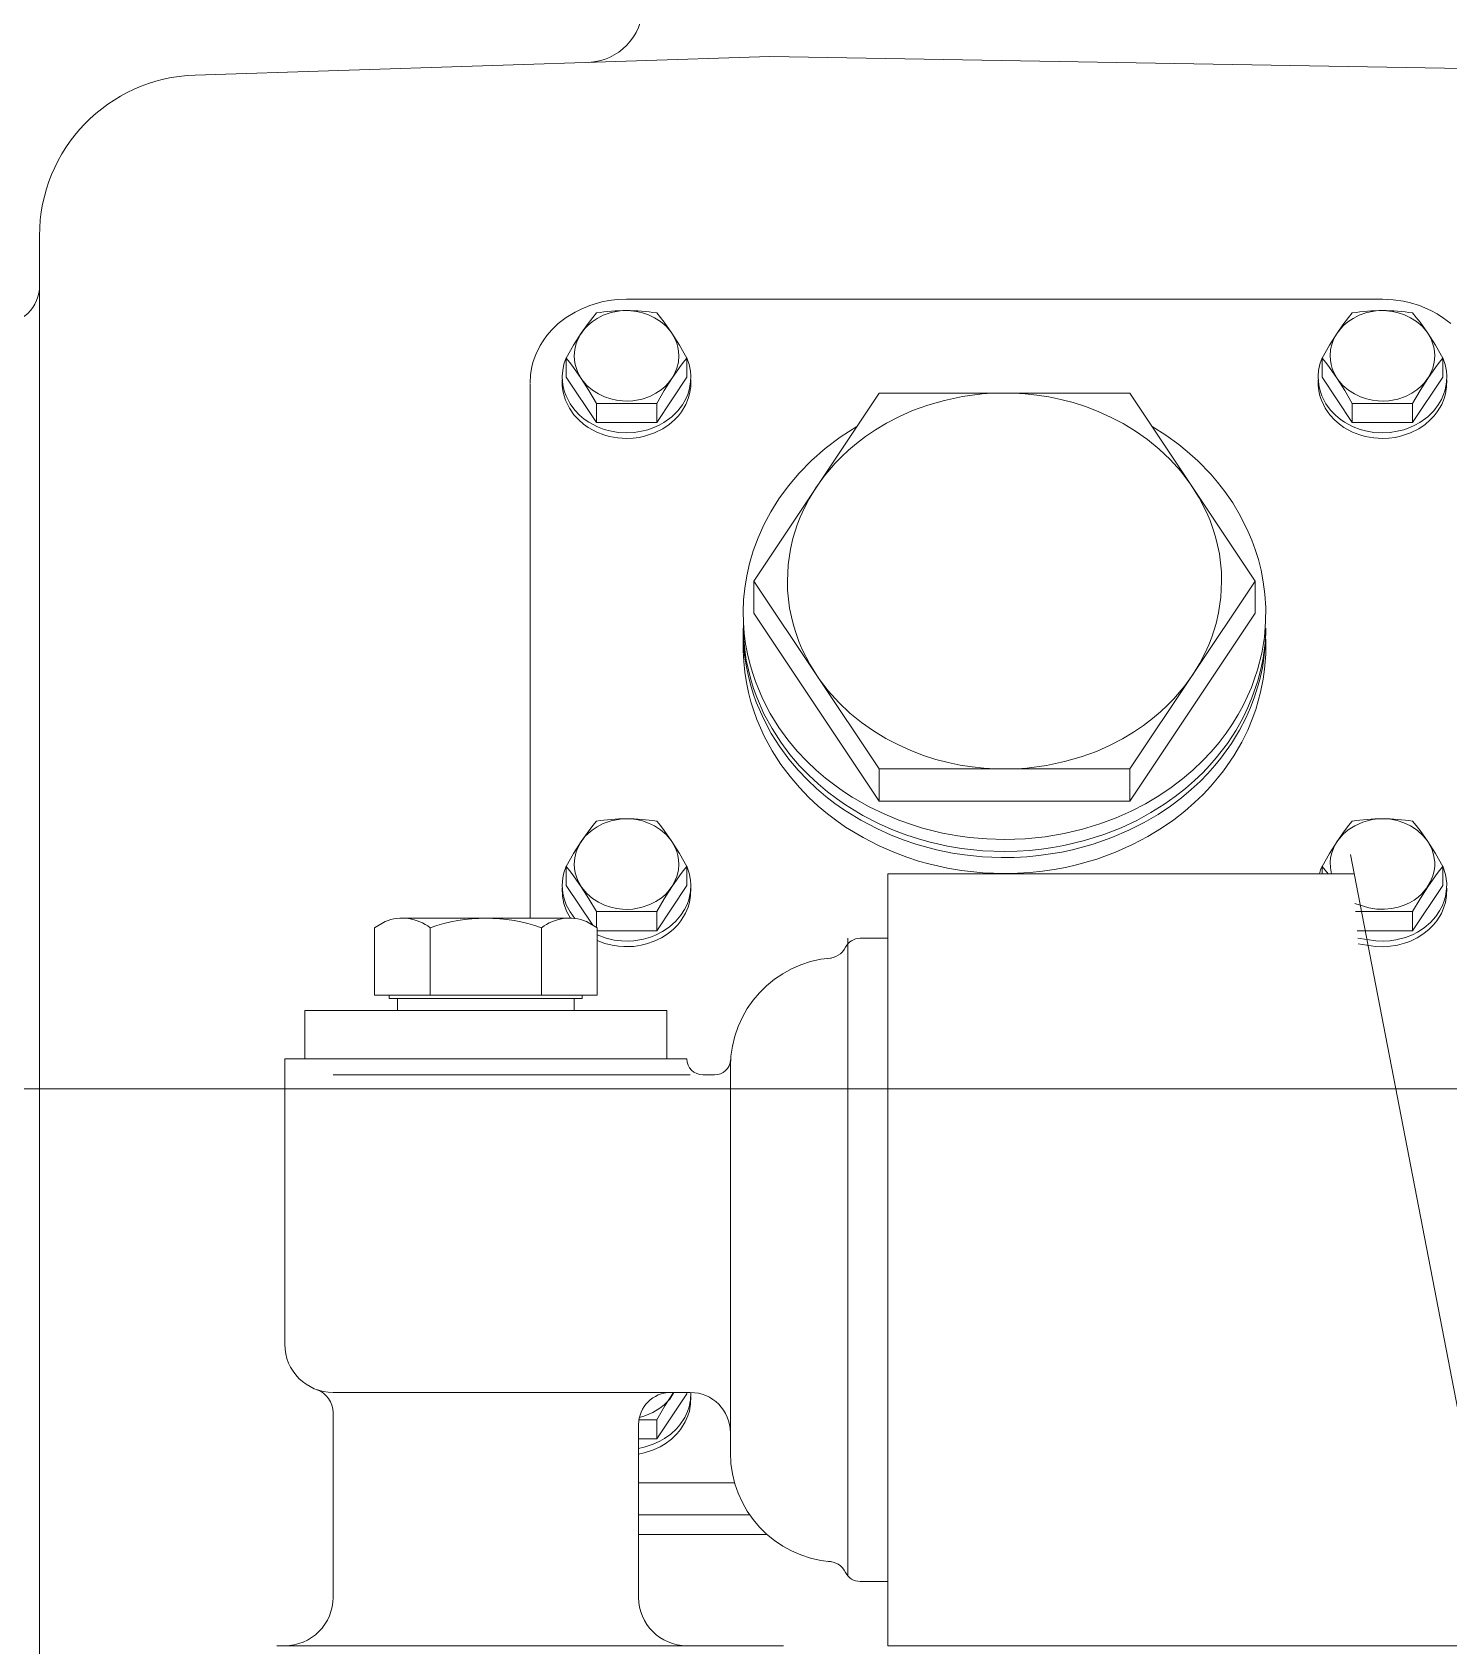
# Model space of a CAD drawing. Header units: millimetres. Extents: x 138823 to 235949, y -69097 to 9810.
# Drawn here: x 155384.2 to 155618, y -61336.2 to -61069.9 of the extents above; entities that cross this region are included whole.
import ezdxf

# ---------------------------------------------------------------- set-up
doc = ezdxf.new("R2010")
doc.units = ezdxf.units.MM
doc.layers.add('0 CASCO', color=7, linetype='Continuous')
doc.layers.add('18 MOTORES E GERADORES', color=14, linetype='Continuous')

msp = doc.modelspace()

# ---------------------------------------------------------------- linework, layer by layer
at = {"layer": '0 CASCO'}
msp.add_open_spline([(146126.82, -63082.43), (146215.2, -62795.19), (146379.47, -62261.32), (146662.98, -61525.14), (146952.93, -60892.1), (147256.1, -60339.25), (147575.41, -59852.68), (147907.4, -59416.74), (148141.96, -59149.6), (148256.81, -59018.8), (148433.31, -58947.24), (148727.39, -58828), (149267.37, -58647.62), (149866.81, -58474.54), (150582.08, -58311.64), (151284.25, -58193.33), (151973.43, -58111.08), (152654.36, -58054.75), (153543.21, -57999.79), (155031.62, -57935.04), (156745.07, -57864.17), (158569.82, -57805.45), (160341.66, -57766.36), (162120.51, -57748.95), (165904.25, -57749.27), (169966.48, -57750.37), (175373.8, -57746.84), (179241.25, -57811.37), (182508.18, -57806.12), (184198.21, -57821.16), (185099.59, -57853.67), (185777.92, -57894.45), (186463.78, -57957.95), (187165.87, -58051.15), (187764.5, -58157.33), (188457.23, -58303.85), (189171.48, -58483.36), (190011.86, -58727.13), (190763.31, -58970.47), (191465.34, -59223.25), (192112.93, -59490.62), (192717.78, -59794.93), (193303.42, -60159.33), (194045.73, -60703.56), (194777.19, -61289.72), (195509.51, -61831.95), (195966.55, -62134.88), (196376.02, -62363.42), (196709.38, -62514.02), (197110.89, -62645.03), (197514.32, -62741.27), (198015.82, -62842.38), (198542.47, -62935.23), (199173.55, -63014.6), (199598.12, -63056.87), (199854.89, -63082.43)], degree=3, knots=[0, 0, 0, 0, 901.347948, 1675.319997, 2364.677603, 2988.840142, 3564.913749, 4109.091785, 4631.178176, 4631.178176, 4631.178176, 5202.378251, 5582.891234, 6338.519578, 7073.266174, 7782.366384, 8473.718568, 9154.846991, 9831.879341, 11145.250803, 13624.165902, 14976.643804, 16622.243106, 18940.880075, 20313.267208, 27973.450232, 31127.646951, 36535.061714, 39576.620039, 40928.546533, 41604.908463, 42282.305172, 42966.969378, 43670.810001, 44406.445425, 44790.246915, 45794.849099, 46614.860763, 47415.011993, 48164.042526, 48852.838016, 49515.641376, 50192.856084, 50919.426916, 52275.645461, 53004.522816, 53652.759672, 53918.536496, 54410.868153, 54747.069908, 55184.163317, 55654.219696, 56281.932144, 56787.842028, 57561.948504, 57561.948504, 57561.948504, 57561.948504], dxfattribs=at)
at = {"layer": '18 MOTORES E GERADORES', "linetype": 'Continuous', "lineweight": 20}
for p, q in [((155505.94, -61073.86), (155411.12, -61076.92)), ((155732.48, -61077.81), (155505.94, -61073.86)), ((155385.43, -61352.79), (155385.43, -61103.45)), ((155480.75, -61113.99), (155479.4, -61114.16)), ((155482.31, -61113.92), (155480.75, -61113.99)), ((155607.06, -61113.92), (155482.31, -61113.92)), ((155608.82, -61114.01), (155607.06, -61113.92)), ((155610.56, -61114.26), (155608.82, -61114.01)), ((155473.81, -61116.06), (155472.37, -61116.94)), ((155474.82, -61115.54), (155473.81, -61116.06)), ((155476.24, -61114.96), (155474.82, -61115.54)), ((155478.23, -61114.38), (155476.24, -61114.96)), ((155477.33, -61116.18), (155476.72, -61116.92)), ((155478.48, -61116.57), (155477.45, -61117.1)), ((155479.4, -61114.16), (155478.23, -61114.38)), ((155479.75, -61116.13), (155478.48, -61116.57)), ((155481.28, -61115.85), (155479.75, -61116.13)), ((155482.11, -61115.8), (155481.28, -61115.85)), ((155483, -61115.82), (155482.11, -61115.8)), ((155483.94, -61115.93), (155483, -61115.82)), ((155484.92, -61116.15), (155483.94, -61115.93)), ((155485.93, -61116.49), (155484.92, -61116.15)), ((155486.94, -61116.97), (155485.93, -61116.49)), ((155487.9, -61116.92), (155487.29, -61116.18)), ((155602.08, -61116.18), (155601.47, -61116.92)), ((155603.23, -61116.57), (155602.2, -61117.1)), ((155604.5, -61116.13), (155603.23, -61116.57)), ((155606.03, -61115.85), (155604.5, -61116.13)), ((155606.86, -61115.8), (155606.03, -61115.85)), ((155607.75, -61115.82), (155606.86, -61115.8)), ((155608.69, -61115.93), (155607.75, -61115.82)), ((155609.67, -61116.15), (155608.69, -61115.93)), ((155610.68, -61116.49), (155609.67, -61116.15)), ((155611.7, -61114.52), (155610.56, -61114.26)), ((155611.69, -61116.97), (155610.68, -61116.49)), ((155613.18, -61114.98), (155611.7, -61114.52)), ((155612.64, -61116.92), (155612.04, -61116.18)), ((155615.06, -61115.79), (155613.18, -61114.98)), ((155616.07, -61116.34), (155615.06, -61115.79)), ((155617.16, -61117.05), (155616.07, -61116.34)), ((155470, -61118.97), (155469.18, -61119.91)), ((155471.05, -61117.96), (155470, -61118.97)), ((155472.37, -61116.94), (155471.05, -61117.96)), ((155475.45, -61118.74), (155474.69, -61119.76)), ((155475.79, -61118.16), (155474.84, -61119.53)), ((155475.97, -61118.21), (155475.45, -61118.74)), ((155476.72, -61116.92), (155475.79, -61118.16)), ((155476.62, -61117.65), (155475.97, -61118.21)), ((155477.45, -61117.1), (155476.62, -61117.65)), ((155487.93, -61117.6), (155486.94, -61116.97)), ((155488.52, -61117.73), (155487.9, -61116.92)), ((155488.85, -61118.4), (155487.93, -61117.6)), ((155489.78, -61119.53), (155488.52, -61117.73)), ((155489.68, -61119.38), (155488.85, -61118.4)), ((155490.34, -61120.54), (155489.68, -61119.38)), ((155600.2, -61118.74), (155599.44, -61119.76)), ((155600.54, -61118.16), (155599.59, -61119.53)), ((155600.71, -61118.21), (155600.2, -61118.74)), ((155601.47, -61116.92), (155600.54, -61118.16)), ((155601.37, -61117.65), (155600.71, -61118.21)), ((155602.2, -61117.1), (155601.37, -61117.65)), ((155612.68, -61117.6), (155611.69, -61116.97)), ((155613.26, -61117.73), (155612.64, -61116.92)), ((155613.6, -61118.4), (155612.68, -61117.6)), ((155614.53, -61119.53), (155613.26, -61117.73)), ((155614.42, -61119.38), (155613.6, -61118.4)), ((155615.09, -61120.54), (155614.42, -61119.38)), ((155618.32, -61117.96), (155617.16, -61117.05)), ((155468.04, -61121.59), (155467.33, -61123.05)), ((155468.54, -61120.79), (155468.04, -61121.59)), ((155469.18, -61119.91), (155468.54, -61120.79)), ((155473.58, -61121.53), (155472.35, -61123.65)), ((155474.84, -61119.53), (155473.58, -61121.53)), ((155474.01, -61121.24), (155473.77, -61122.25)), ((155474.26, -61120.59), (155474.01, -61121.24)), ((155474.69, -61119.76), (155474.26, -61120.59)), ((155491.05, -61121.53), (155489.78, -61119.53)), ((155490.59, -61121.17), (155490.34, -61120.54)), ((155490.78, -61121.83), (155490.59, -61121.17)), ((155490.9, -61122.54), (155490.78, -61121.83)), ((155492.27, -61123.65), (155491.05, -61121.53)), ((155598.32, -61121.53), (155597.1, -61123.65)), ((155599.59, -61119.53), (155598.32, -61121.53)), ((155598.76, -61121.24), (155598.51, -61122.25)), ((155599, -61120.59), (155598.76, -61121.24)), ((155599.44, -61119.76), (155599, -61120.59)), ((155615.79, -61121.53), (155614.53, -61119.53)), ((155615.34, -61121.17), (155615.09, -61120.54)), ((155615.52, -61121.83), (155615.34, -61121.17)), ((155615.64, -61122.54), (155615.52, -61121.83)), ((155617.02, -61123.65), (155615.79, -61121.53)), ((155466.92, -61124.18), (155466.68, -61125.05)), ((155467.33, -61123.05), (155466.92, -61124.18)), ((155471.98, -61124.66), (155471.77, -61125.68)), ((155472.35, -61123.6), (155471.98, -61124.66)), ((155472.95, -61124.39), (155472.35, -61123.65)), ((155472.95, -61124.39), (155472.35, -61123.65)), ((155472.35, -61123.65), (155472.35, -61126.79)), ((155473.57, -61125.2), (155472.95, -61124.39)), ((155473.57, -61125.2), (155472.95, -61124.39)), ((155473.77, -61122.25), (155473.68, -61123.27)), ((155473.68, -61123.27), (155473.73, -61124)), ((155473.73, -61124), (155473.85, -61124.7)), ((155473.85, -61124.7), (155474.03, -61125.37)), ((155490.61, -61125.3), (155490.86, -61124.29)), ((155490.86, -61124.29), (155490.94, -61123.27)), ((155490.94, -61123.27), (155490.9, -61122.54)), ((155491.05, -61125.2), (155491.67, -61124.39)), ((155491.67, -61124.39), (155492.27, -61123.65)), ((155492.65, -61124.69), (155492.27, -61123.6)), ((155492.27, -61126.79), (155492.27, -61123.65)), ((155492.87, -61125.81), (155492.65, -61124.69)), ((155596.73, -61124.66), (155596.52, -61125.68)), ((155597.1, -61123.6), (155596.73, -61124.66)), ((155597.7, -61124.39), (155597.1, -61123.65)), ((155597.7, -61124.39), (155597.1, -61123.65)), ((155597.1, -61123.65), (155597.1, -61126.79)), ((155598.32, -61125.2), (155597.7, -61124.39)), ((155598.32, -61125.2), (155597.7, -61124.39)), ((155598.51, -61122.25), (155598.43, -61123.27)), ((155598.43, -61123.27), (155598.47, -61124)), ((155598.47, -61124), (155598.59, -61124.7)), ((155598.59, -61124.7), (155598.78, -61125.37)), ((155615.36, -61125.3), (155615.6, -61124.29)), ((155615.6, -61124.29), (155615.68, -61123.27)), ((155615.68, -61123.27), (155615.64, -61122.54)), ((155615.8, -61125.2), (155616.42, -61124.39)), ((155616.42, -61124.39), (155617.02, -61123.65)), ((155617.4, -61124.69), (155617.02, -61123.6)), ((155617.02, -61126.79), (155617.02, -61123.65)), ((155617.62, -61125.81), (155617.4, -61124.69)), ((155466.46, -61126.38), (155466.39, -61127.72)), ((155466.68, -61125.05), (155466.46, -61126.38)), ((155471.77, -61125.68), (155471.69, -61126.65)), ((155471.69, -61126.65), (155471.73, -61127.56)), ((155471.71, -61127.25), (155471.71, -61128.18)), ((155477.33, -61134.26), (155472.35, -61126.79)), ((155474.84, -61127.01), (155473.57, -61125.2)), ((155474.84, -61127.01), (155473.57, -61125.2)), ((155474.03, -61125.37), (155474.28, -61126)), ((155474.28, -61126), (155474.95, -61127.16)), ((155476.11, -61129.01), (155474.84, -61127.01)), ((155476.11, -61129.01), (155474.84, -61127.01)), ((155474.95, -61127.16), (155475.77, -61128.14)), ((155487.29, -61134.26), (155492.27, -61126.79)), ((155488.51, -61129.01), (155489.78, -61127.01)), ((155489.17, -61127.8), (155489.93, -61126.78)), ((155489.78, -61127.01), (155491.05, -61125.2)), ((155489.93, -61126.78), (155490.36, -61125.95)), ((155490.36, -61125.95), (155490.61, -61125.3)), ((155492.92, -61126.57), (155492.87, -61125.81)), ((155492.89, -61127.58), (155492.92, -61126.57)), ((155492.9, -61128.41), (155492.91, -61127.25)), ((155596.52, -61125.68), (155596.44, -61126.65)), ((155596.44, -61126.65), (155596.48, -61127.56)), ((155596.46, -61127.25), (155596.46, -61128.18)), ((155602.08, -61134.26), (155597.1, -61126.79)), ((155599.59, -61127.01), (155598.32, -61125.2)), ((155599.59, -61127.01), (155598.32, -61125.2)), ((155598.78, -61125.37), (155599.03, -61126)), ((155599.03, -61126), (155599.69, -61127.16)), ((155600.86, -61129.01), (155599.59, -61127.01)), ((155600.86, -61129.01), (155599.59, -61127.01)), ((155599.69, -61127.16), (155600.52, -61128.14)), ((155612.04, -61134.26), (155617.02, -61126.79)), ((155613.26, -61129.01), (155614.53, -61127.01)), ((155613.92, -61127.8), (155614.68, -61126.78)), ((155614.53, -61127.01), (155615.8, -61125.2)), ((155614.68, -61126.78), (155615.11, -61125.95)), ((155615.11, -61125.95), (155615.36, -61125.3)), ((155617.67, -61126.57), (155617.62, -61125.81)), ((155617.64, -61127.58), (155617.67, -61126.57)), ((155617.64, -61128.41), (155617.66, -61127.25)), ((155466.39, -61216.09), (155466.39, -61127.82)), ((155471.71, -61128.18), (155471.81, -61129.05)), ((155471.73, -61127.56), (155471.86, -61128.41)), ((155471.81, -61129.05), (155471.99, -61129.85)), ((155471.86, -61128.41), (155472.06, -61129.19)), ((155471.99, -61129.85), (155472.23, -61130.59)), ((155472.06, -61129.19), (155472.32, -61129.9)), ((155472.32, -61129.9), (155472.99, -61131.19)), ((155475.77, -61128.14), (155476.69, -61128.94)), ((155477.33, -61131.13), (155476.11, -61129.01)), ((155477.33, -61131.13), (155476.11, -61129.01)), ((155476.69, -61128.94), (155477.68, -61129.57)), ((155477.68, -61129.57), (155478.69, -61130.05)), ((155478.69, -61130.05), (155479.7, -61130.39)), ((155484.87, -61130.4), (155486.14, -61129.96)), ((155486.14, -61129.96), (155487.17, -61129.44)), ((155487.17, -61129.44), (155488, -61128.88)), ((155487.29, -61131.13), (155488.51, -61129.01)), ((155488, -61128.88), (155488.66, -61128.33)), ((155488.66, -61128.33), (155489.17, -61127.8)), ((155492.04, -61130.47), (155492.4, -61129.65)), ((155492.4, -61129.65), (155492.64, -61128.91)), ((155492.49, -61130.32), (155492.71, -61129.56)), ((155492.64, -61128.91), (155492.89, -61127.58)), ((155492.71, -61129.56), (155492.9, -61128.41)), ((155524, -61129.41), (155503.31, -61160.44)), ((155565.37, -61129.41), (155524, -61129.41)), ((155537.75, -61130), (155534.76, -61130.62)), ((155541, -61129.57), (155537.75, -61130)), ((155542.69, -61129.46), (155541, -61129.57)), ((155544.44, -61129.41), (155542.69, -61129.46)), ((155546.25, -61129.44), (155544.44, -61129.41)), ((155548.11, -61129.55), (155546.25, -61129.44)), ((155550.02, -61129.76), (155548.11, -61129.55)), ((155551.98, -61130.06), (155550.02, -61129.76)), ((155553.98, -61130.47), (155551.98, -61130.06)), ((155586.06, -61160.44), (155565.37, -61129.41)), ((155596.46, -61128.18), (155596.55, -61129.05)), ((155596.48, -61127.56), (155596.61, -61128.41)), ((155596.55, -61129.05), (155596.73, -61129.85)), ((155596.61, -61128.41), (155596.81, -61129.19)), ((155596.73, -61129.85), (155596.98, -61130.59)), ((155596.81, -61129.19), (155597.07, -61129.9)), ((155597.07, -61129.9), (155597.74, -61131.19)), ((155600.52, -61128.14), (155601.44, -61128.94)), ((155602.08, -61131.13), (155600.86, -61129.01)), ((155602.08, -61131.13), (155600.86, -61129.01)), ((155601.44, -61128.94), (155602.43, -61129.57)), ((155602.43, -61129.57), (155603.44, -61130.05)), ((155603.44, -61130.05), (155604.45, -61130.39)), ((155609.62, -61130.4), (155610.89, -61129.96)), ((155610.89, -61129.96), (155611.92, -61129.44)), ((155611.92, -61129.44), (155612.75, -61128.88)), ((155612.04, -61131.13), (155613.26, -61129.01)), ((155612.75, -61128.88), (155613.4, -61128.33)), ((155613.4, -61128.33), (155613.92, -61127.8)), ((155616.79, -61130.47), (155617.15, -61129.65)), ((155617.15, -61129.65), (155617.39, -61128.91)), ((155617.24, -61130.32), (155617.46, -61129.56)), ((155617.39, -61128.91), (155617.64, -61127.58)), ((155617.46, -61129.56), (155617.64, -61128.41)), ((155472.23, -61130.59), (155472.87, -61131.92)), ((155472.87, -61131.92), (155473.62, -61133)), ((155472.99, -61131.19), (155473.75, -61132.23)), ((155473.75, -61132.23), (155474.54, -61133.06)), ((155477.33, -61131.13), (155482.31, -61131.13)), ((155477.33, -61131.13), (155477.33, -61134.26)), ((155479.7, -61130.39), (155480.68, -61130.6)), ((155480.68, -61130.6), (155481.62, -61130.72)), ((155481.62, -61130.72), (155482.51, -61130.74)), ((155482.31, -61131.13), (155487.29, -61131.13)), ((155482.51, -61130.74), (155483.34, -61130.69)), ((155483.34, -61130.69), (155484.87, -61130.4)), ((155487.29, -61134.26), (155487.29, -61131.13)), ((155489.79, -61133.32), (155490.78, -61132.33)), ((155490.78, -61132.33), (155491.52, -61131.37)), ((155490.86, -61133.17), (155491.37, -61132.51)), ((155491.37, -61132.51), (155492.09, -61131.29)), ((155491.52, -61131.37), (155492.04, -61130.47)), ((155492.09, -61131.29), (155492.49, -61130.32)), ((155529.52, -61132.32), (155527.26, -61133.33)), ((155532.02, -61131.41), (155529.52, -61132.32)), ((155534.76, -61130.62), (155532.02, -61131.41)), ((155556, -61131), (155553.98, -61130.47)), ((155558.06, -61131.65), (155556, -61131)), ((155560.12, -61132.44), (155558.06, -61131.65)), ((155562.19, -61133.37), (155560.12, -61132.44)), ((155596.98, -61130.59), (155597.62, -61131.92)), ((155597.62, -61131.92), (155598.37, -61133)), ((155597.74, -61131.19), (155598.5, -61132.23)), ((155598.5, -61132.23), (155599.29, -61133.06)), ((155602.08, -61131.13), (155607.06, -61131.13)), ((155602.08, -61131.13), (155602.08, -61134.26)), ((155604.45, -61130.39), (155605.43, -61130.6)), ((155605.43, -61130.6), (155606.37, -61130.72)), ((155606.37, -61130.72), (155607.26, -61130.74)), ((155607.06, -61131.13), (155612.04, -61131.13)), ((155607.26, -61130.74), (155608.09, -61130.69)), ((155608.09, -61130.69), (155609.62, -61130.4)), ((155612.04, -61134.26), (155612.04, -61131.13)), ((155614.53, -61133.32), (155615.53, -61132.33)), ((155615.53, -61132.33), (155616.26, -61131.37)), ((155615.61, -61133.17), (155616.11, -61132.51)), ((155616.11, -61132.51), (155616.84, -61131.29)), ((155616.26, -61131.37), (155616.79, -61130.47)), ((155616.84, -61131.29), (155617.24, -61130.32)), ((155473.62, -61133), (155474.41, -61133.86)), ((155474.41, -61133.86), (155475.2, -61134.54)), ((155474.54, -61133.06), (155475.33, -61133.71)), ((155475.2, -61134.54), (155475.95, -61135.08)), ((155475.33, -61133.71), (155476.07, -61134.23)), ((155475.95, -61135.08), (155477.39, -61135.86)), ((155476.07, -61134.23), (155477.49, -61134.98)), ((155477.33, -61134.26), (155487.29, -61134.26)), ((155477.49, -61134.98), (155478.64, -61135.41)), ((155478.64, -61135.41), (155479.53, -61135.66)), ((155485.84, -61135.46), (155486.81, -61135.11)), ((155486.81, -61135.11), (155487.68, -61134.72)), ((155486.95, -61135.98), (155488.29, -61135.31)), ((155487.68, -61134.72), (155488.46, -61134.28)), ((155488.29, -61135.31), (155489.36, -61134.59)), ((155488.46, -61134.28), (155489.79, -61133.32)), ((155489.36, -61134.59), (155490.2, -61133.86)), ((155490.2, -61133.86), (155490.86, -61133.17)), ((155520.32, -61134.93), (155517.57, -61136.7)), ((155525.22, -61134.39), (155523.39, -61135.49)), ((155527.26, -61133.33), (155525.22, -61134.39)), ((155564.25, -61134.44), (155562.19, -61133.37)), ((155566.28, -61135.68), (155564.25, -61134.44)), ((155571.32, -61136.37), (155569.05, -61134.93)), ((155598.37, -61133), (155599.16, -61133.86)), ((155599.16, -61133.86), (155599.95, -61134.54)), ((155599.29, -61133.06), (155600.07, -61133.71)), ((155599.95, -61134.54), (155600.7, -61135.08)), ((155600.07, -61133.71), (155600.82, -61134.23)), ((155600.7, -61135.08), (155602.14, -61135.86)), ((155600.82, -61134.23), (155602.24, -61134.98)), ((155602.08, -61134.26), (155612.04, -61134.26)), ((155602.24, -61134.98), (155603.38, -61135.41)), ((155603.38, -61135.41), (155604.28, -61135.66)), ((155610.59, -61135.46), (155611.56, -61135.11)), ((155611.56, -61135.11), (155612.43, -61134.72)), ((155611.7, -61135.98), (155613.04, -61135.31)), ((155612.43, -61134.72), (155613.21, -61134.28)), ((155613.04, -61135.31), (155614.11, -61134.59)), ((155613.21, -61134.28), (155614.53, -61133.32)), ((155614.11, -61134.59), (155614.95, -61133.86)), ((155614.95, -61133.86), (155615.61, -61133.17)), ((155477.39, -61135.86), (155478.56, -61136.32)), ((155478.56, -61136.32), (155479.47, -61136.57)), ((155479.47, -61136.57), (155480.88, -61136.83)), ((155479.53, -61135.66), (155480.91, -61135.9)), ((155480.88, -61136.83), (155482.31, -61136.91)), ((155480.91, -61135.9), (155482.31, -61135.98)), ((155482.31, -61135.98), (155483.58, -61135.91)), ((155482.31, -61136.91), (155483.38, -61136.86)), ((155483.38, -61136.86), (155484.38, -61136.73)), ((155483.58, -61135.91), (155484.76, -61135.73)), ((155484.38, -61136.73), (155485.3, -61136.54)), ((155484.76, -61135.73), (155485.84, -61135.46)), ((155485.3, -61136.54), (155486.95, -61135.98)), ((155517.57, -61136.7), (155515.07, -61138.59)), ((155520.27, -61137.73), (155518.96, -61138.84)), ((155521.74, -61136.61), (155520.27, -61137.73)), ((155523.39, -61135.49), (155521.74, -61136.61)), ((155568.27, -61137.08), (155566.28, -61135.68)), ((155570.2, -61138.65), (155568.27, -61137.08)), ((155573.47, -61137.93), (155571.32, -61136.37)), ((155574.84, -61139.04), (155573.47, -61137.93)), ((155602.14, -61135.86), (155603.31, -61136.32)), ((155603.31, -61136.32), (155604.22, -61136.57)), ((155604.22, -61136.57), (155605.62, -61136.83)), ((155604.28, -61135.66), (155605.66, -61135.9)), ((155605.62, -61136.83), (155607.06, -61136.91)), ((155605.66, -61135.9), (155607.06, -61135.98)), ((155607.06, -61135.98), (155608.33, -61135.91)), ((155607.06, -61136.91), (155608.13, -61136.86)), ((155608.13, -61136.86), (155609.13, -61136.73)), ((155608.33, -61135.91), (155609.51, -61135.73)), ((155609.13, -61136.73), (155610.05, -61136.54)), ((155609.51, -61135.73), (155610.59, -61135.46)), ((155610.05, -61136.54), (155611.7, -61135.98)), ((155512.82, -61140.57), (155510.81, -61142.63)), ((155515.07, -61138.59), (155512.82, -61140.57)), ((155517.79, -61139.94), (155516.75, -61141.01)), ((155518.96, -61138.84), (155517.79, -61139.94)), ((155572.04, -61140.4), (155570.2, -61138.65)), ((155573.77, -61142.32), (155572.04, -61140.4)), ((155576.57, -61140.59), (155574.84, -61139.04)), ((155578.71, -61142.8), (155576.57, -61140.59)), ((155510.81, -61142.63), (155509.02, -61144.74)), ((155514.95, -61143.12), (155513.55, -61145.08)), ((155516.75, -61141.01), (155514.95, -61143.12)), ((155575.38, -61144.43), (155573.77, -61142.32)), ((155579.85, -61144.12), (155578.71, -61142.8)), ((155509.02, -61144.74), (155507.46, -61146.88)), ((155513.55, -61145.08), (155512.47, -61146.85)), ((155576.82, -61146.71), (155575.38, -61144.43)), ((155581.06, -61145.68), (155579.85, -61144.12)), ((155582.34, -61147.53), (155581.06, -61145.68)), ((155507.46, -61146.88), (155506.11, -61149.03)), ((155511.63, -61148.45), (155510.99, -61149.89)), ((155512.47, -61146.85), (155511.63, -61148.45)), ((155578.07, -61149.16), (155576.82, -61146.71)), ((155583.64, -61149.71), (155582.34, -61147.53)), ((155504.97, -61151.19), (155504.01, -61153.33)), ((155506.11, -61149.03), (155504.97, -61151.19)), ((155510.49, -61151.16), (155509.78, -61153.43)), ((155510.99, -61149.89), (155510.49, -61151.16)), ((155578.61, -61150.45), (155578.07, -61149.16)), ((155579.09, -61151.77), (155578.61, -61150.45)), ((155584.92, -61152.3), (155583.64, -61149.71)), ((155504.01, -61153.33), (155503.22, -61155.46)), ((155509.78, -61153.43), (155509.37, -61155.17)), ((155579.51, -61153.13), (155579.09, -61151.77)), ((155579.86, -61154.52), (155579.51, -61153.13)), ((155585.51, -61153.71), (155584.92, -61152.3)), ((155586.07, -61155.23), (155585.51, -61153.71)), ((155503.22, -61155.46), (155502.61, -61157.55)), ((155509.37, -61155.17), (155508.98, -61157.79)), ((155580.14, -61155.96), (155579.86, -61154.52)), ((155580.35, -61157.42), (155580.14, -61155.96)), ((155586.58, -61156.88), (155586.07, -61155.23)), ((155502.61, -61157.55), (155502.14, -61159.6)), ((155508.98, -61157.79), (155508.85, -61160.44)), ((155580.47, -61158.92), (155580.35, -61157.42)), ((155580.52, -61160.44), (155580.47, -61158.92)), ((155587.03, -61158.65), (155586.58, -61156.88)), ((155587.4, -61160.57), (155587.03, -61158.65)), ((155501.82, -61161.61), (155501.63, -61163.56)), ((155502.14, -61159.6), (155501.82, -61161.61)), ((155503.31, -61160.44), (155524, -61191.47)), ((155503.31, -61160.44), (155503.31, -61165.75)), ((155508.85, -61160.44), (155508.9, -61161.96)), ((155508.9, -61161.96), (155509.02, -61163.46)), ((155565.37, -61191.47), (155586.06, -61160.44)), ((155580.39, -61163.09), (155580.52, -61160.44)), ((155586.06, -61165.75), (155586.06, -61160.44)), ((155587.66, -61162.62), (155587.4, -61160.57)), ((155501.63, -61163.56), (155501.56, -61165.46)), ((155509.02, -61163.46), (155509.23, -61164.92)), ((155579.99, -61165.71), (155580.39, -61163.09)), ((155587.8, -61164.83), (155587.66, -61162.62)), ((155501.56, -61165.46), (155501.59, -61167.31)), ((155501.59, -61167.24), (155501.56, -61169.11)), ((155501.59, -61167.31), (155501.73, -61169.09)), ((155503.31, -61165.75), (155524, -61196.78)), ((155509.23, -61164.92), (155509.51, -61166.36)), ((155509.51, -61166.36), (155509.86, -61167.75)), ((155565.37, -61196.78), (155586.06, -61165.75)), ((155579.59, -61167.45), (155579.99, -61165.71)), ((155587.57, -61169.69), (155587.78, -61167.18)), ((155587.78, -61167.18), (155587.8, -61164.83)), ((155501.56, -61168.24), (155501.64, -61170.06)), ((155501.56, -61169.11), (155501.63, -61170.91)), ((155501.64, -61170.06), (155501.81, -61171.81)), ((155501.73, -61169.09), (155501.95, -61170.81)), ((155509.86, -61167.75), (155510.28, -61169.11)), ((155510.28, -61169.11), (155510.76, -61170.43)), ((155578.38, -61170.99), (155578.88, -61169.72)), ((155578.88, -61169.72), (155579.59, -61167.45)), ((155587.14, -61172.34), (155587.57, -61169.69)), ((155587.68, -61170.71), (155587.81, -61168.24)), ((155587.76, -61170.69), (155587.81, -61168.24)), ((155501.58, -61170.06), (155501.56, -61171.94)), ((155501.56, -61171.94), (155501.64, -61173.75)), ((155501.63, -61170.91), (155501.79, -61172.65)), ((155501.79, -61172.65), (155502.04, -61174.34)), ((155501.81, -61171.81), (155502.07, -61173.5)), ((155501.95, -61170.81), (155502.26, -61172.46)), ((155502.26, -61172.46), (155502.63, -61174.05)), ((155510.76, -61170.43), (155511.3, -61171.72)), ((155511.3, -61171.72), (155512.55, -61174.17)), ((155576.9, -61174.03), (155577.74, -61172.43)), ((155577.74, -61172.43), (155578.38, -61170.99)), ((155586.43, -61175.13), (155587.14, -61172.34)), ((155587.36, -61173.17), (155587.68, -61170.71)), ((155587.51, -61173.14), (155587.76, -61170.69)), ((155587.61, -61175), (155587.8, -61172.53)), ((155587.8, -61172.53), (155587.79, -61170.06)), ((155501.64, -61173.75), (155501.82, -61175.5)), ((155502.04, -61174.34), (155502.37, -61175.95)), ((155502.07, -61173.5), (155502.41, -61175.13)), ((155502.41, -61175.13), (155502.81, -61176.69)), ((155502.63, -61174.05), (155503.07, -61175.57)), ((155512.55, -61174.17), (155513.99, -61176.46)), ((155575.82, -61175.81), (155576.9, -61174.03)), ((155585.97, -61176.55), (155586.43, -61175.13)), ((155586.49, -61176.94), (155587.04, -61174.8)), ((155586.77, -61176.91), (155587.25, -61174.77)), ((155587.04, -61174.8), (155587.36, -61173.17)), ((155587.25, -61174.77), (155587.51, -61173.14)), ((155587.39, -61176.64), (155587.61, -61175)), ((155501.82, -61175.5), (155502.08, -61177.19)), ((155502.08, -61177.19), (155502.42, -61178.82)), ((155502.37, -61175.95), (155502.76, -61177.51)), ((155502.76, -61177.51), (155503.21, -61179)), ((155502.81, -61176.69), (155503.28, -61178.19)), ((155503.07, -61175.57), (155503.57, -61177.03)), ((155503.57, -61177.03), (155504.73, -61179.81)), ((155513.99, -61176.46), (155515.6, -61178.56)), ((155572.62, -61179.87), (155574.42, -61177.76)), ((155574.42, -61177.76), (155575.82, -61175.81)), ((155584.8, -61179.47), (155585.43, -61178)), ((155585.43, -61178), (155585.97, -61176.55)), ((155585.52, -61179.75), (155586.49, -61176.94)), ((155585.9, -61179.73), (155586.77, -61176.91)), ((155586.96, -61178.81), (155587.39, -61176.64)), ((155502.42, -61178.82), (155502.82, -61180.38)), ((155502.82, -61180.38), (155503.29, -61181.88)), ((155503.21, -61179), (155503.72, -61180.43)), ((155503.28, -61178.19), (155503.79, -61179.62)), ((155503.72, -61180.43), (155504.89, -61183.13)), ((155503.79, -61179.62), (155504.99, -61182.34)), ((155504.73, -61179.81), (155506.04, -61182.33)), ((155515.6, -61178.56), (155517.33, -61180.48)), ((155517.33, -61180.48), (155519.17, -61182.23)), ((155571.58, -61180.94), (155572.62, -61179.87)), ((155584.07, -61180.97), (155584.8, -61179.47)), ((155584.86, -61181.33), (155585.52, -61179.75)), ((155585.3, -61181.31), (155585.9, -61179.73)), ((155586.16, -61181.65), (155586.96, -61178.81)), ((155503.29, -61181.88), (155503.81, -61183.31)), ((155503.81, -61183.31), (155505, -61186.03)), ((155504.89, -61183.13), (155506.2, -61185.6)), ((155504.99, -61182.34), (155506.32, -61184.81)), ((155506.04, -61182.33), (155507.46, -61184.61)), ((155519.17, -61182.23), (155521.1, -61183.8)), ((155567.63, -61184.28), (155569.1, -61183.15)), ((155569.1, -61183.15), (155570.41, -61182.04)), ((155570.41, -61182.04), (155571.58, -61180.94)), ((155582.31, -61184.01), (155583.24, -61182.48)), ((155582.9, -61185.06), (155584, -61183.1)), ((155583.24, -61182.48), (155584.07, -61180.97)), ((155583.47, -61185.07), (155584.5, -61183.09)), ((155584, -61183.1), (155584.86, -61181.33)), ((155584.5, -61183.09), (155585.3, -61181.31)), ((155584.83, -61185.05), (155585.58, -61183.25)), ((155585.58, -61183.25), (155586.16, -61181.65)), ((155505, -61186.03), (155506.34, -61188.49)), ((155506.2, -61185.6), (155507.61, -61187.83)), ((155506.32, -61184.81), (155507.76, -61187.05)), ((155507.46, -61184.61), (155508.95, -61186.67)), ((155521.1, -61183.8), (155523.09, -61185.2)), ((155523.09, -61185.2), (155525.12, -61186.44)), ((155564.15, -61186.49), (155565.98, -61185.39)), ((155565.98, -61185.39), (155567.63, -61184.28)), ((155580.09, -61187.08), (155581.26, -61185.55)), ((155581.26, -61185.55), (155582.31, -61184.01)), ((155581.47, -61187.24), (155582.9, -61185.06)), ((155582.13, -61187.27), (155583.47, -61185.07)), ((155583.83, -61187.06), (155584.83, -61185.05)), ((155506.34, -61188.49), (155507.78, -61190.72)), ((155507.61, -61187.83), (155509.09, -61189.83)), ((155507.76, -61187.05), (155509.27, -61189.06)), ((155508.95, -61186.67), (155510.49, -61188.52)), ((155510.49, -61188.52), (155512.05, -61190.17)), ((155525.12, -61186.44), (155527.18, -61187.51)), ((155527.18, -61187.51), (155529.24, -61188.44)), ((155529.24, -61188.44), (155531.31, -61189.23)), ((155557.35, -61189.47), (155559.85, -61188.56)), ((155559.85, -61188.56), (155562.11, -61187.56)), ((155562.11, -61187.56), (155564.15, -61186.49)), ((155577.35, -61190.14), (155578.79, -61188.62)), ((155578.79, -61188.62), (155580.09, -61187.08)), ((155579.64, -61189.62), (155581.47, -61187.24)), ((155580.4, -61189.68), (155582.13, -61187.27)), ((155582.54, -61189.3), (155583.83, -61187.06)), ((155507.78, -61190.72), (155509.29, -61192.73)), ((155509.09, -61189.83), (155510.61, -61191.64)), ((155509.27, -61189.06), (155510.82, -61190.87)), ((155510.82, -61190.87), (155512.38, -61192.48)), ((155512.05, -61190.17), (155513.61, -61191.65)), ((155531.31, -61189.23), (155533.36, -61189.88)), ((155533.36, -61189.88), (155535.39, -61190.41)), ((155535.39, -61190.41), (155537.39, -61190.82)), ((155537.39, -61190.82), (155539.35, -61191.13)), ((155539.35, -61191.13), (155541.26, -61191.33)), ((155541.26, -61191.33), (155543.12, -61191.44)), ((155546.68, -61191.42), (155548.37, -61191.31)), ((155548.37, -61191.31), (155551.62, -61190.89)), ((155551.62, -61190.89), (155554.61, -61190.26)), ((155554.61, -61190.26), (155557.35, -61189.47)), ((155575.78, -61191.64), (155577.35, -61190.14)), ((155577.39, -61192.09), (155578.58, -61190.84)), ((155578.25, -61192.2), (155579.39, -61190.92)), ((155578.58, -61190.84), (155579.64, -61189.62)), ((155579.39, -61190.92), (155580.4, -61189.68)), ((155580.85, -61191.75), (155582.54, -61189.3)), ((155509.29, -61192.73), (155510.84, -61194.54)), ((155510.61, -61191.64), (155512.15, -61193.26)), ((155512.15, -61193.26), (155513.68, -61194.7)), ((155512.38, -61192.48), (155513.93, -61193.93)), ((155513.61, -61191.65), (155515.15, -61192.97)), ((155513.93, -61193.93), (155515.47, -61195.22)), ((155515.15, -61192.97), (155516.67, -61194.15)), ((155524, -61191.47), (155565.37, -61191.47)), ((155524, -61191.47), (155524, -61196.78)), ((155543.12, -61191.44), (155544.93, -61191.47)), ((155544.93, -61191.47), (155546.68, -61191.42)), ((155565.37, -61191.47), (155565.37, -61196.78)), ((155572.18, -61194.53), (155574.06, -61193.1)), ((155574.06, -61193.1), (155575.78, -61191.64)), ((155574.54, -61194.7), (155576.04, -61193.38)), ((155575.51, -61194.86), (155576.96, -61193.51)), ((155576.04, -61193.38), (155577.39, -61192.09)), ((155576.96, -61193.51), (155578.25, -61192.2)), ((155578.74, -61194.31), (155579.86, -61193.01)), ((155579.86, -61193.01), (155580.85, -61191.75)), ((155510.84, -61194.54), (155512.4, -61196.15)), ((155512.4, -61196.15), (155513.95, -61197.6)), ((155513.68, -61194.7), (155515.2, -61196)), ((155515.2, -61196), (155516.68, -61197.15)), ((155515.47, -61195.22), (155516.98, -61196.37)), ((155516.67, -61194.15), (155518.14, -61195.19)), ((155516.98, -61196.37), (155518.44, -61197.38)), ((155518.14, -61195.19), (155519.57, -61196.12)), ((155519.57, -61196.12), (155522.37, -61197.71)), ((155567.96, -61197.2), (155570.15, -61195.9)), ((155570.15, -61195.9), (155572.18, -61194.53)), ((155570.97, -61197.36), (155572.85, -61196.03)), ((155572.06, -61197.6), (155573.89, -61196.22)), ((155572.85, -61196.03), (155574.54, -61194.7)), ((155573.89, -61196.22), (155575.51, -61194.86)), ((155576.04, -61197.03), (155577.47, -61195.66)), ((155577.47, -61195.66), (155578.74, -61194.31)), ((155513.95, -61197.6), (155515.49, -61198.88)), ((155515.49, -61198.88), (155517, -61200.03)), ((155516.68, -61197.15), (155518.13, -61198.17)), ((155518.13, -61198.17), (155520.98, -61199.94)), ((155518.44, -61197.38), (155521.33, -61199.14)), ((155521.33, -61199.14), (155523.98, -61200.51)), ((155522.37, -61197.71), (155524.93, -61198.95)), ((155524, -61196.78), (155565.37, -61196.78)), ((155524.93, -61198.95), (155527.24, -61199.91)), ((155563.09, -61199.53), (155565.6, -61198.41)), ((155565.6, -61198.41), (155567.96, -61197.2)), ((155566.52, -61199.95), (155568.86, -61198.67)), ((155567.75, -61200.3), (155570.02, -61198.96)), ((155568.86, -61198.67), (155570.97, -61197.36)), ((155570.02, -61198.96), (155572.06, -61197.6)), ((155572.63, -61199.84), (155574.44, -61198.43)), ((155574.44, -61198.43), (155576.04, -61197.03)), ((155476.72, -61200.82), (155475.79, -61202.06)), ((155476.62, -61201.55), (155475.97, -61202.11)), ((155477.45, -61201), (155476.62, -61201.55)), ((155477.33, -61200.08), (155476.72, -61200.82)), ((155478.48, -61200.47), (155477.45, -61201)), ((155479.75, -61200.03), (155478.48, -61200.47)), ((155481.28, -61199.75), (155479.75, -61200.03)), ((155482.11, -61199.7), (155481.28, -61199.75)), ((155483, -61199.72), (155482.11, -61199.7)), ((155483.94, -61199.83), (155483, -61199.72)), ((155484.92, -61200.05), (155483.94, -61199.83)), ((155485.93, -61200.39), (155484.92, -61200.05)), ((155486.94, -61200.87), (155485.93, -61200.39)), ((155487.93, -61201.5), (155486.94, -61200.87)), ((155487.9, -61200.82), (155487.29, -61200.08)), ((155488.52, -61201.63), (155487.9, -61200.82)), ((155488.85, -61202.3), (155487.93, -61201.5)), ((155489.78, -61203.43), (155488.52, -61201.63)), ((155517, -61200.03), (155518.46, -61201.05)), ((155518.46, -61201.05), (155521.34, -61202.8)), ((155520.98, -61199.94), (155523.6, -61201.32)), ((155523.6, -61201.32), (155525.98, -61202.39)), ((155523.98, -61200.51), (155526.39, -61201.56)), ((155526.39, -61201.56), (155528.55, -61202.38)), ((155527.24, -61199.91), (155529.32, -61200.65)), ((155529.32, -61200.65), (155531.17, -61201.22)), ((155531.17, -61201.22), (155534.47, -61202.04)), ((155554.55, -61202.11), (155557.56, -61201.4)), ((155557.56, -61201.4), (155560.4, -61200.53)), ((155560.4, -61200.53), (155563.09, -61199.53)), ((155561.06, -61202.29), (155563.93, -61201.17)), ((155562.42, -61202.78), (155565.22, -61201.58)), ((155563.93, -61201.17), (155566.52, -61199.95)), ((155565.22, -61201.58), (155567.75, -61200.3)), ((155568.35, -61202.62), (155570.61, -61201.24)), ((155570.61, -61201.24), (155572.63, -61199.84)), ((155601.47, -61200.82), (155600.54, -61202.06)), ((155601.42, -61201.52), (155600.59, -61202.23)), ((155602.48, -61200.84), (155601.42, -61201.52)), ((155602.08, -61200.08), (155601.47, -61200.82)), ((155603.83, -61200.24), (155602.48, -61200.84)), ((155604.6, -61200.01), (155603.83, -61200.24)), ((155605.43, -61199.83), (155604.6, -61200.01)), ((155606.35, -61199.72), (155605.43, -61199.83)), ((155607.33, -61199.7), (155606.35, -61199.72)), ((155608.37, -61199.78), (155607.33, -61199.7)), ((155609.46, -61199.99), (155608.37, -61199.78)), ((155610.58, -61200.35), (155609.46, -61199.99)), ((155611.7, -61200.87), (155610.58, -61200.35)), ((155612.78, -61201.58), (155611.7, -61200.87)), ((155612.64, -61200.82), (155612.04, -61200.08)), ((155613.26, -61201.63), (155612.64, -61200.82)), ((155613.78, -61202.48), (155612.78, -61201.58)), ((155614.53, -61203.43), (155613.26, -61201.63)), ((155474.84, -61203.43), (155473.58, -61205.43)), ((155474.26, -61204.49), (155474.01, -61205.14)), ((155474.69, -61203.66), (155474.26, -61204.49)), ((155475.45, -61202.64), (155474.69, -61203.66)), ((155475.79, -61202.06), (155474.84, -61203.43)), ((155475.97, -61202.11), (155475.45, -61202.64)), ((155489.68, -61203.28), (155488.85, -61202.3)), ((155490.34, -61204.43), (155489.68, -61203.28)), ((155491.05, -61205.43), (155489.78, -61203.43)), ((155490.59, -61205.07), (155490.34, -61204.43)), ((155521.34, -61202.8), (155523.99, -61204.16)), ((155523.99, -61204.16), (155526.4, -61205.22)), ((155525.98, -61202.39), (155528.12, -61203.22)), ((155528.12, -61203.22), (155530.03, -61203.87)), ((155528.55, -61202.38), (155530.49, -61203.01)), ((155530.03, -61203.87), (155533.46, -61204.8)), ((155530.49, -61203.01), (155532.21, -61203.49)), ((155532.21, -61203.49), (155535.27, -61204.19)), ((155534.47, -61202.04), (155536.99, -61202.5)), ((155535.27, -61204.19), (155537.6, -61204.58)), ((155536.99, -61202.5), (155538.9, -61202.76)), ((155537.6, -61204.58), (155541.13, -61204.96)), ((155538.9, -61202.76), (155541.79, -61203.02)), ((155541.79, -61203.02), (155544.68, -61203.1)), ((155544.68, -61203.1), (155548.11, -61202.98)), ((155548.11, -61202.98), (155551.4, -61202.65)), ((155550.77, -61204.72), (155552.65, -61204.45)), ((155551.4, -61202.65), (155554.55, -61202.11)), ((155552.65, -61204.45), (155554.46, -61204.12)), ((155554.46, -61204.12), (155557.91, -61203.29)), ((155555.93, -61204.8), (155559.32, -61203.87)), ((155557.91, -61203.29), (155561.06, -61202.29)), ((155559.32, -61203.87), (155562.42, -61202.78)), ((155563.03, -61205.19), (155565.83, -61203.95)), ((155565.83, -61203.95), (155568.35, -61202.62)), ((155599.59, -61203.43), (155598.32, -61205.43)), ((155599.15, -61204.18), (155598.71, -61205.29)), ((155599.5, -61203.57), (155599.15, -61204.18)), ((155599.96, -61202.92), (155599.5, -61203.57)), ((155600.54, -61202.06), (155599.59, -61203.43)), ((155600.59, -61202.23), (155599.96, -61202.92)), ((155614.44, -61203.3), (155613.78, -61202.48)), ((155614.96, -61204.18), (155614.44, -61203.3)), ((155615.79, -61205.43), (155614.53, -61203.43)), ((155615.24, -61204.8), (155614.96, -61204.18)), ((155473.58, -61205.43), (155472.35, -61207.55)), ((155473.77, -61206.15), (155473.68, -61207.17)), ((155473.68, -61207.17), (155473.73, -61207.9)), ((155474.01, -61205.14), (155473.77, -61206.15)), ((155490.78, -61205.73), (155490.59, -61205.07)), ((155490.9, -61206.44), (155490.78, -61205.73)), ((155490.86, -61208.19), (155490.94, -61207.17)), ((155490.94, -61207.17), (155490.9, -61206.44)), ((155492.27, -61207.55), (155491.05, -61205.43)), ((155526.4, -61205.22), (155528.56, -61206.03)), ((155528.56, -61206.03), (155530.5, -61206.66)), ((155530.5, -61206.66), (155532.22, -61207.15)), ((155532.22, -61207.15), (155535.27, -61207.84)), ((155533.46, -61204.8), (155536.08, -61205.34)), ((155536.08, -61205.34), (155538.07, -61205.65)), ((155538.07, -61205.65), (155541.08, -61205.96)), ((155541.08, -61205.96), (155544.11, -61206.08)), ((155541.13, -61204.96), (155544.69, -61205.09)), ((155544.11, -61206.08), (155546.26, -61206.06)), ((155544.69, -61205.09), (155546.78, -61205.05)), ((155546.26, -61206.06), (155548.35, -61205.95)), ((155546.78, -61205.05), (155548.81, -61204.92)), ((155548.35, -61205.95), (155550.35, -61205.76)), ((155548.81, -61204.92), (155550.77, -61204.72)), ((155550.35, -61205.76), (155552.29, -61205.5)), ((155552.29, -61205.5), (155554.15, -61205.18)), ((155554.15, -61205.18), (155555.93, -61204.8)), ((155554.76, -61207.71), (155556.55, -61207.3)), ((155556.55, -61207.3), (155559.94, -61206.33)), ((155559.94, -61206.33), (155563.03, -61205.19)), ((155598.32, -61205.43), (155597.1, -61207.55)), ((155598.51, -61206.16), (155598.44, -61206.82)), ((155598.44, -61206.82), (155598.46, -61207.81)), ((155598.71, -61205.29), (155598.51, -61206.16)), ((155627.72, -61339.94), (155601.81, -61205.6)), ((155615.5, -61205.65), (155615.24, -61204.8)), ((155615.68, -61206.82), (155615.5, -61205.65)), ((155615.68, -61207.49), (155615.68, -61206.82)), ((155617.02, -61207.55), (155615.79, -61205.43)), ((155471.79, -61209.43), (155471.69, -61210.71)), ((155471.97, -61208.59), (155471.79, -61209.43)), ((155472.35, -61207.5), (155471.97, -61208.59)), ((155472.95, -61208.29), (155472.35, -61207.55)), ((155472.95, -61208.29), (155472.35, -61207.55)), ((155472.35, -61207.55), (155472.35, -61210.69)), ((155473.57, -61209.1), (155472.95, -61208.29)), ((155473.57, -61209.1), (155472.95, -61208.29)), ((155474.84, -61210.91), (155473.57, -61209.1)), ((155474.84, -61210.91), (155473.57, -61209.1)), ((155473.73, -61207.9), (155473.85, -61208.6)), ((155473.85, -61208.6), (155474.03, -61209.27)), ((155474.03, -61209.27), (155474.28, -61209.9)), ((155474.28, -61209.9), (155474.95, -61211.06)), ((155489.78, -61210.91), (155491.05, -61209.1)), ((155489.93, -61210.67), (155490.36, -61209.84)), ((155490.36, -61209.84), (155490.61, -61209.2)), ((155490.61, -61209.2), (155490.86, -61208.19)), ((155491.05, -61209.1), (155491.67, -61208.29)), ((155491.67, -61208.29), (155492.27, -61207.55)), ((155492.66, -61208.65), (155492.27, -61207.5)), ((155492.27, -61210.69), (155492.27, -61207.55)), ((155492.88, -61209.82), (155492.66, -61208.65)), ((155492.93, -61210.62), (155492.88, -61209.82)), ((155525.44, -61208.8), (155602.43, -61208.8)), ((155525.44, -61336.2), (155525.44, -61208.8)), ((155525.44, -61336.2), (155525.44, -61208.8)), ((155535.27, -61207.84), (155537.6, -61208.23)), ((155537.6, -61208.23), (155541.13, -61208.61)), ((155541.13, -61208.61), (155544.68, -61208.74)), ((155544.68, -61208.74), (155546.85, -61208.69)), ((155546.85, -61208.69), (155548.94, -61208.56)), ((155548.94, -61208.56), (155550.96, -61208.34)), ((155550.96, -61208.34), (155552.9, -61208.06)), ((155552.9, -61208.06), (155554.76, -61207.71)), ((155596.86, -61208.14), (155596.67, -61208.8)), ((155597.1, -61207.5), (155596.86, -61208.14)), ((155597.59, -61208.15), (155597.1, -61207.55)), ((155597.1, -61207.55), (155597.1, -61208.8)), ((155598.09, -61208.8), (155597.59, -61208.15)), ((155598.46, -61207.81), (155598.64, -61208.8)), ((155614.53, -61210.91), (155615.8, -61209.1)), ((155615.01, -61210.07), (155615.38, -61209.12)), ((155615.38, -61209.12), (155615.59, -61208.26)), ((155615.59, -61208.26), (155615.68, -61207.49)), ((155615.8, -61209.1), (155616.42, -61208.29)), ((155616.42, -61208.29), (155617.02, -61207.55)), ((155617.47, -61208.88), (155617.02, -61207.5)), ((155617.02, -61210.69), (155617.02, -61207.55)), ((155617.67, -61210.31), (155617.47, -61208.88)), ((155471.69, -61210.71), (155471.8, -61211.98)), ((155471.71, -61211.15), (155471.74, -61212.44)), ((155471.74, -61212.44), (155471.97, -61213.7)), ((155471.8, -61211.98), (155472.06, -61213.09)), ((155476.72, -61217.23), (155472.35, -61210.69)), ((155476.11, -61212.91), (155474.84, -61210.91)), ((155476.11, -61212.91), (155474.84, -61210.91)), ((155474.95, -61211.06), (155475.77, -61212.04)), ((155475.77, -61212.04), (155476.69, -61212.84)), ((155487.29, -61218.16), (155492.27, -61210.69)), ((155488, -61212.78), (155488.66, -61212.23)), ((155488.51, -61212.91), (155489.78, -61210.91)), ((155488.66, -61212.23), (155489.17, -61211.7)), ((155489.17, -61211.7), (155489.93, -61210.67)), ((155492.57, -61213.06), (155492.87, -61211.67)), ((155492.7, -61213.52), (155492.89, -61212.34)), ((155492.87, -61211.67), (155492.93, -61210.62)), ((155492.89, -61212.34), (155492.91, -61211.15)), ((155612.04, -61218.16), (155617.02, -61210.69)), ((155612.27, -61213.12), (155612.93, -61212.64)), ((155612.93, -61212.64), (155613.49, -61212.14)), ((155613.26, -61212.91), (155614.53, -61210.91)), ((155613.49, -61212.14), (155614.4, -61211.09)), ((155614.4, -61211.09), (155615.01, -61210.07)), ((155617.26, -61213.24), (155617.46, -61212.53)), ((155617.44, -61213.53), (155617.64, -61212.35)), ((155617.46, -61212.53), (155617.65, -61211.26)), ((155617.64, -61212.35), (155617.66, -61211.15)), ((155617.65, -61211.26), (155617.67, -61210.31)), ((155471.97, -61213.7), (155472.41, -61214.93)), ((155472.06, -61213.09), (155472.37, -61213.91)), ((155472.37, -61213.91), (155472.98, -61215.07)), ((155472.41, -61214.93), (155473.04, -61216.1)), ((155472.98, -61215.07), (155473.77, -61216.15)), ((155477.33, -61215.02), (155476.11, -61212.91)), ((155477.33, -61215.02), (155476.11, -61212.91)), ((155476.69, -61212.84), (155477.68, -61213.47)), ((155477.33, -61215.02), (155482.31, -61215.02)), ((155477.33, -61215.02), (155477.33, -61217.59)), ((155477.68, -61213.47), (155478.69, -61213.95)), ((155478.69, -61213.95), (155479.7, -61214.29)), ((155479.7, -61214.29), (155480.68, -61214.5)), ((155480.68, -61214.5), (155481.62, -61214.62)), ((155481.62, -61214.62), (155482.51, -61214.64)), ((155482.31, -61215.02), (155487.29, -61215.02)), ((155482.51, -61214.64), (155483.34, -61214.59)), ((155483.34, -61214.59), (155484.87, -61214.3)), ((155484.87, -61214.3), (155486.14, -61213.86)), ((155486.14, -61213.86), (155487.17, -61213.34)), ((155487.17, -61213.34), (155488, -61212.78)), ((155487.29, -61215.02), (155488.51, -61212.91)), ((155487.29, -61218.16), (155487.29, -61215.02)), ((155491.28, -61215.6), (155491.87, -61214.68)), ((155491.29, -61216.52), (155492.05, -61215.28)), ((155491.87, -61214.68), (155492.29, -61213.83)), ((155492.05, -61215.28), (155492.47, -61214.29)), ((155492.29, -61213.83), (155492.57, -61213.06)), ((155492.47, -61214.29), (155492.7, -61213.52)), ((155602.49, -61213.65), (155604.79, -61214.38)), ((155602.6, -61215.02), (155607.84, -61215.02)), ((155604.79, -61214.38), (155606.12, -61214.59)), ((155606.12, -61214.59), (155607.39, -61214.63)), ((155607.39, -61214.63), (155608.57, -61214.52)), ((155607.84, -61215.02), (155612.04, -61215.02)), ((155608.57, -61214.52), (155609.66, -61214.29)), ((155609.66, -61214.29), (155610.63, -61213.97)), ((155610.63, -61213.97), (155611.5, -61213.57)), ((155611.5, -61213.57), (155612.27, -61213.12)), ((155612.04, -61215.02), (155613.26, -61212.91)), ((155612.04, -61218.16), (155612.04, -61215.02)), ((155615.86, -61215.83), (155616.5, -61214.89)), ((155616.01, -61216.55), (155616.78, -61215.3)), ((155616.5, -61214.89), (155616.95, -61214.02)), ((155616.78, -61215.3), (155617.21, -61214.3)), ((155616.95, -61214.02), (155617.26, -61213.24)), ((155617.21, -61214.3), (155617.44, -61213.53)), ((155440.7, -61217.67), (155442.48, -61216.64)), ((155440.7, -61228.83), (155440.7, -61217.67)), ((155445.3, -61216.09), (155472.88, -61216.09)), ((155449.89, -61217.67), (155449.89, -61228.83)), ((155468.28, -61217.67), (155468.28, -61228.83)), ((155475.69, -61216.64), (155477.48, -61217.67)), ((155477.48, -61217.67), (155477.48, -61228.83)), ((155488.27, -61218.29), (155489.36, -61217.56)), ((155489.19, -61218.62), (155490.07, -61217.89)), ((155489.36, -61217.56), (155490.46, -61216.58)), ((155490.07, -61217.89), (155490.76, -61217.19)), ((155490.46, -61216.58), (155491.28, -61215.6)), ((155490.76, -61217.19), (155491.29, -61216.52)), ((155612.82, -61218.41), (155613.96, -61217.67)), ((155613.89, -61218.65), (155614.78, -61217.92)), ((155613.96, -61217.67), (155614.98, -61216.81)), ((155614.78, -61217.92), (155615.48, -61217.22)), ((155614.98, -61216.81), (155615.86, -61215.83)), ((155615.48, -61217.22), (155616.01, -61216.55)), ((155477.48, -61218.16), (155487.29, -61218.16)), ((155477.48, -61218.87), (155478.94, -61219.4)), ((155477.48, -61219.8), (155478.75, -61220.28)), ((155478.75, -61220.28), (155479.92, -61220.57)), ((155478.94, -61219.4), (155480.29, -61219.71)), ((155479.92, -61220.57), (155480.96, -61220.73)), ((155480.29, -61219.71), (155481.49, -61219.85)), ((155481.49, -61219.85), (155482.56, -61219.88)), ((155482.56, -61219.88), (155483.49, -61219.82)), ((155483.49, -61219.82), (155485.09, -61219.56)), ((155483.52, -61220.75), (155484.72, -61220.57)), ((155484.72, -61220.57), (155485.6, -61220.36)), ((155485.09, -61219.56), (155486.25, -61219.22)), ((155485.6, -61220.36), (155486.88, -61219.91)), ((155486.25, -61219.22), (155487.08, -61218.9)), ((155486.88, -61219.91), (155488.08, -61219.33)), ((155487.08, -61218.9), (155488.27, -61218.29)), ((155488.08, -61219.33), (155489.19, -61218.62)), ((155518.81, -61219.41), (155518.81, -61324.63)), ((155520.84, -61219.41), (155525.44, -61219.41)), ((155602.87, -61218.16), (155612.04, -61218.16)), ((155602.97, -61219.38), (155605.94, -61219.83)), ((155603.05, -61220.34), (155605.92, -61220.76)), ((155605.94, -61219.83), (155607.2, -61219.88)), ((155607.2, -61219.88), (155608.29, -61219.82)), ((155607.93, -61220.78), (155609.54, -61220.55)), ((155608.29, -61219.82), (155609.24, -61219.68)), ((155609.24, -61219.68), (155610.86, -61219.27)), ((155609.54, -61220.55), (155610.72, -61220.24)), ((155610.72, -61220.24), (155611.57, -61219.94)), ((155610.86, -61219.27), (155612.01, -61218.82)), ((155611.57, -61219.94), (155612.78, -61219.36)), ((155612.01, -61218.82), (155612.82, -61218.41)), ((155612.78, -61219.36), (155613.89, -61218.65)), ((155480.96, -61220.73), (155481.89, -61220.8)), ((155481.89, -61220.8), (155483.52, -61220.75)), ((155605.92, -61220.76), (155606.99, -61220.81)), ((155606.99, -61220.81), (155607.93, -61220.78)), ((155440.7, -61228.83), (155477.48, -61228.83)), ((155443.16, -61228.83), (155443.16, -61229.37)), ((155443.16, -61229.37), (155475.01, -61229.37)), ((155444.49, -61231.36), (155444.49, -61229.37)), ((155473.68, -61231.36), (155473.68, -61229.37)), ((155475.01, -61228.83), (155475.01, -61229.37)), ((155429.23, -61239.32), (155429.23, -61231.36)), ((155429.23, -61231.36), (155488.95, -61231.36)), ((155488.95, -61239.32), (155488.95, -61231.36)), ((155425.91, -61286.43), (155425.91, -61239.32)), ((155425.91, -61239.32), (155492.26, -61239.32)), ((155499.45, -61240.65), (155499.45, -61304.35)), ((155087.89, -61244.27), (155548.19, -61244.27)), ((155244.74, -61244.27), (155822.71, -61244.27)), ((155492.82, -61241.97), (155433.87, -61241.97)), ((155496.84, -61241.97), (155494.92, -61241.97)), ((155518.81, -61256.04), (155518.81, -61255.24)), ((155518.81, -61288.95), (155518.81, -61289.75)), ((155492.82, -61294.39), (155433.87, -61294.39)), ((155487.29, -61302.06), (155492.26, -61294.59)), ((155488.65, -61296.58), (155490.06, -61294.39)), ((155489.43, -61295.48), (155490.14, -61294.39)), ((155492.27, -61294.39), (155492.27, -61294.58)), ((155492.86, -61295.58), (155492.93, -61294.39)), ((155492.89, -61296.26), (155492.91, -61295.05)), ((155433.87, -61297.69), (155433.87, -61328.23)), ((155485.35, -61298.25), (155486.65, -61297.72)), ((155486.65, -61297.72), (155487.83, -61297)), ((155487.29, -61298.92), (155488.65, -61296.58)), ((155487.83, -61297), (155488.53, -61296.44)), ((155488.53, -61296.44), (155489.43, -61295.48)), ((155491.92, -61298.5), (155492.37, -61297.52)), ((155492.37, -61297.52), (155492.63, -61296.75)), ((155492.45, -61298.25), (155492.69, -61297.47)), ((155492.63, -61296.75), (155492.86, -61295.58)), ((155492.69, -61297.47), (155492.89, -61296.26)), ((155484.3, -61298.92), (155485.8, -61298.92)), ((155484.3, -61299.7), (155484.3, -61328.23)), ((155484.44, -61298.5), (155485.35, -61298.25)), ((155485.8, -61298.92), (155487.29, -61298.92)), ((155487.29, -61302.06), (155487.29, -61298.92)), ((155489.63, -61301.25), (155490.56, -61300.37)), ((155490.56, -61300.37), (155491.11, -61299.72)), ((155490.66, -61301.19), (155491.21, -61300.52)), ((155491.11, -61299.72), (155491.92, -61298.5)), ((155491.21, -61300.52), (155492.01, -61299.26)), ((155492.01, -61299.26), (155492.45, -61298.25)), ((155484.3, -61302.06), (155487.29, -61302.06)), ((155485.21, -61303.43), (155486.73, -61302.94)), ((155486.73, -61302.94), (155487.81, -61302.45)), ((155487.81, -61302.45), (155488.58, -61302.01)), ((155487.88, -61303.34), (155488.66, -61302.89)), ((155488.58, -61302.01), (155489.63, -61301.25)), ((155488.66, -61302.89), (155489.72, -61302.1)), ((155489.72, -61302.1), (155490.66, -61301.19)), ((155499.45, -61304.35), (155499.45, -61301.03)), ((155484.3, -61303.62), (155485.21, -61303.43)), ((155484.3, -61304.55), (155485.23, -61304.35)), ((155485.23, -61304.35), (155486.78, -61303.85)), ((155486.78, -61303.85), (155487.88, -61303.34)), ((155500.15, -61309.31), (155484.3, -61309.31)), ((155502.66, -61314.61), (155484.3, -61314.61)), ((155484.3, -61317.82), (155505.5, -61317.82)), ((155520.84, -61325.58), (155525.44, -61325.58)), ((155424.58, -61336.2), (155425.91, -61336.2)), ((155508.19, -61336.2), (155425.91, -61336.2)), ((155525.44, -61336.2), (155627, -61336.2))]:
    msp.add_line(p, q, dxfattribs=at)
for centre, radius, start, end in [((155475.68, -61065.54), 9.29, 271.8494, 360), ((155411.97, -61103.45), 26.54, 91.8496, 180), ((155378.8, -61111.57), 6.64, 270, 360), ((155482.31, -61148.19), 32.39, 81.1548, 98.8452), ((155607.06, -61148.19), 32.39, 81.1548, 98.8452), ((155482.31, -61232.09), 32.39, 81.1548, 98.8452), ((155607.06, -61232.09), 32.39, 81.1548, 98.8452), ((155445.3, -61223.58), 7.48, 52.1043, 112.1037), ((155459.09, -61243.67), 27.57, 70.5194, 109.4806), ((155472.88, -61223.58), 7.48, 67.8963, 127.8959), ((155520.84, -61222.07), 2.65, 90, 153.6122), ((155517.48, -61240.65), 18.03, 94.3714, 179.9999), ((155515.49, -61219.41), 3.32, 270, 333.6121), ((155494.92, -61239.32), 2.65, 180, 270), ((155496.84, -61239.32), 2.65, 270, 356.321), ((155433.87, -61286.43), 7.96, 180.0001, 270), ((155429.89, -61297.69), 3.98, 359.9998, 70.5288), ((155489.61, -61299.7), 5.31, 90, 180), ((155492.82, -61301.03), 6.64, 0, 90), ((155517.48, -61304.35), 18.03, 180, 265.6285), ((155515.49, -61325.58), 3.32, 26.3879, 89.9999), ((155520.84, -61322.93), 2.65, 206.3877, 270), ((155425.91, -61328.23), 7.96, 270, 0.0001), ((155492.26, -61328.23), 7.96, 180, 270)]:
    msp.add_arc(centre, radius, start, end, dxfattribs=at)

doc.saveas('drawing.dxf')
